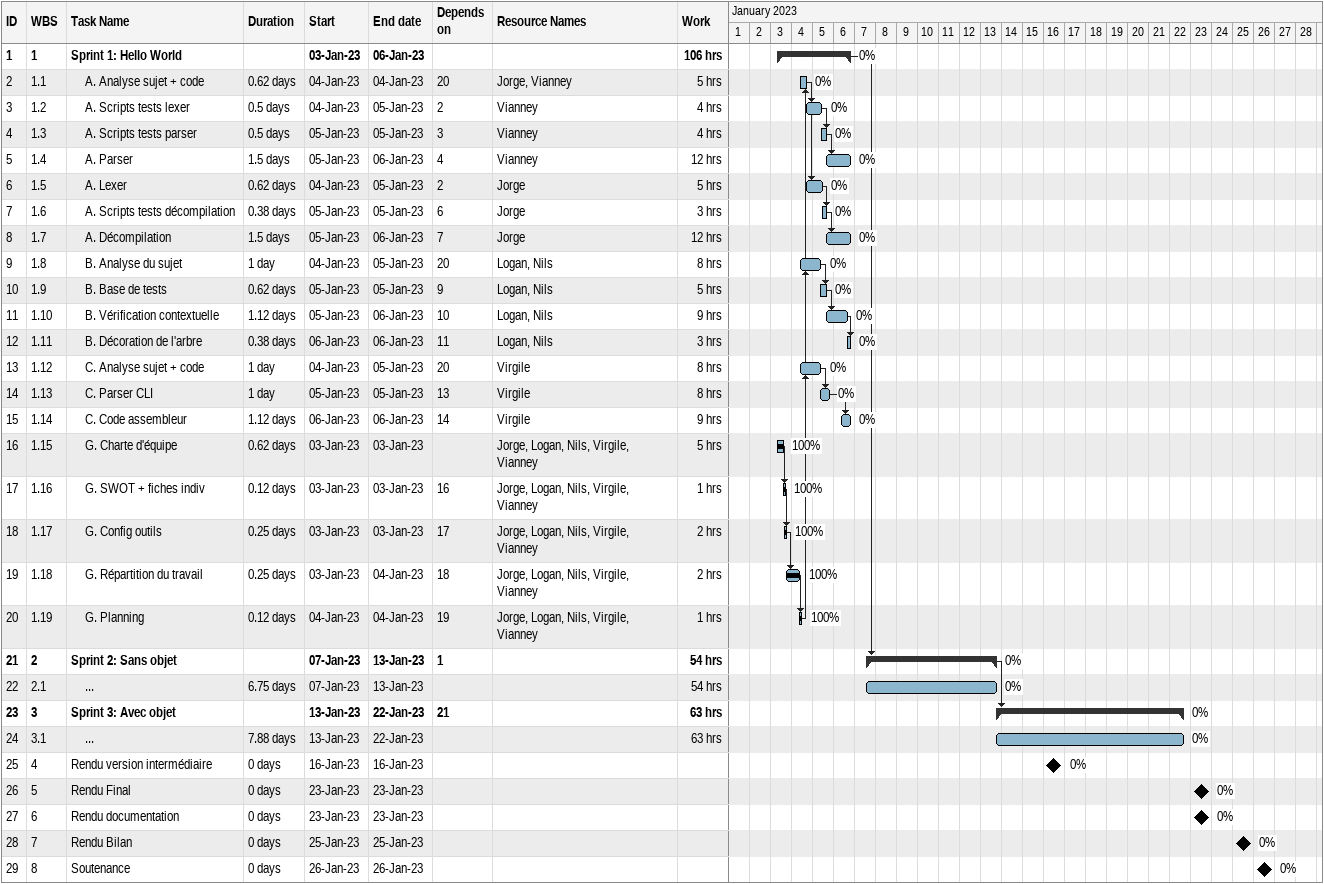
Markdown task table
| ID | WBS | Task | Duration | Start | Finish | Predecessors | Resources | % complete | Work (h) |
|---|---|---|---|---|---|---|---|---|---|
| 1 | 1 | **Sprint 1: Hello World** |  | 2023-01-03 | 2023-01-06 |  |  | 0 | 106 |
| 2 | 1.1 | A. Analyse sujet + code | 0.62d | 2023-01-04 | 2023-01-04 | 20 | Jorge, Vianney | 0 | 5 |
| 3 | 1.2 | A. Scripts tests lexer | 0.5d | 2023-01-04 | 2023-01-05 | 2 | Vianney | 0 | 4 |
| 4 | 1.3 | A. Scripts tests parser | 0.5d | 2023-01-05 | 2023-01-05 | 3 | Vianney | 0 | 4 |
| 5 | 1.4 | A. Parser | 1.5d | 2023-01-05 | 2023-01-06 | 4 | Vianney | 0 | 12 |
| 6 | 1.5 | A. Lexer | 0.62d | 2023-01-04 | 2023-01-05 | 2 | Jorge | 0 | 5 |
| 7 | 1.6 | A. Scripts tests décompilation | 0.38d | 2023-01-05 | 2023-01-05 | 6 | Jorge | 0 | 3 |
| 8 | 1.7 | A. Décompilation | 1.5d | 2023-01-05 | 2023-01-06 | 7 | Jorge | 0 | 12 |
| 9 | 1.8 | B. Analyse du sujet | 1d | 2023-01-04 | 2023-01-05 | 20 | Logan, Nils | 0 | 8 |
| 10 | 1.9 | B. Base de tests | 0.62d | 2023-01-05 | 2023-01-05 | 9 | Logan, Nils | 0 | 5 |
| 11 | 1.10 | B. Vérification contextuelle | 1.12d | 2023-01-05 | 2023-01-06 | 10 | Logan, Nils | 0 | 9 |
| 12 | 1.11 | B. Décoration de l'arbre | 0.38d | 2023-01-06 | 2023-01-06 | 11 | Logan, Nils | 0 | 3 |
| 13 | 1.12 | C. Analyse sujet + code | 1d | 2023-01-04 | 2023-01-05 | 20 | Virgile | 0 | 8 |
| 14 | 1.13 | C. Parser CLI | 1d | 2023-01-05 | 2023-01-05 | 13 | Virgile | 0 | 8 |
| 15 | 1.14 | C. Code assembleur | 1.12d | 2023-01-06 | 2023-01-06 | 14 | Virgile | 0 | 9 |
| 16 | 1.15 | G. Charte d'équipe | 0.62d | 2023-01-03 | 2023-01-03 |  | Jorge, Logan, Nils, Virgile, Vianney | 100 | 5 |
| 17 | 1.16 | G. SWOT + fiches indiv | 0.12d | 2023-01-03 | 2023-01-03 | 16 | Jorge, Logan, Nils, Virgile, Vianney | 100 | 1 |
| 18 | 1.17 | G. Config outils | 0.25d | 2023-01-03 | 2023-01-03 | 17 | Jorge, Logan, Nils, Virgile, Vianney | 100 | 2 |
| 19 | 1.18 | G. Répartition du travail | 0.25d | 2023-01-03 | 2023-01-04 | 18 | Jorge, Logan, Nils, Virgile, Vianney | 100 | 2 |
| 20 | 1.19 | G. Planning | 0.12d | 2023-01-04 | 2023-01-04 | 19 | Jorge, Logan, Nils, Virgile, Vianney | 100 | 1 |
| 21 | 2 | **Sprint 2: Sans objet** |  | 2023-01-07 | 2023-01-13 | 1 |  | 0 | 54 |
| 22 | 2.1 | ... | 6.75d | 2023-01-07 | 2023-01-13 |  |  | 0 | 54 |
| 23 | 3 | **Sprint 3: Avec objet** |  | 2023-01-13 | 2023-01-22 | 21 |  | 0 | 63 |
| 24 | 3.1 | ... | 7.88d | 2023-01-13 | 2023-01-22 |  |  | 0 | 63 |
| 25 | 4 | Rendu version intermédiaire | 0d | 2023-01-16 | 2023-01-16 |  |  | 0 |  |
| 26 | 5 | Rendu Final | 0d | 2023-01-23 | 2023-01-23 |  |  | 0 |  |
| 27 | 6 | Rendu documentation | 0d | 2023-01-23 | 2023-01-23 |  |  | 0 |  |
| 28 | 7 | Rendu Bilan | 0d | 2023-01-25 | 2023-01-25 |  |  | 0 |  |
| 29 | 8 | Soutenance | 0d | 2023-01-26 | 2023-01-26 |  |  | 0 |  |
